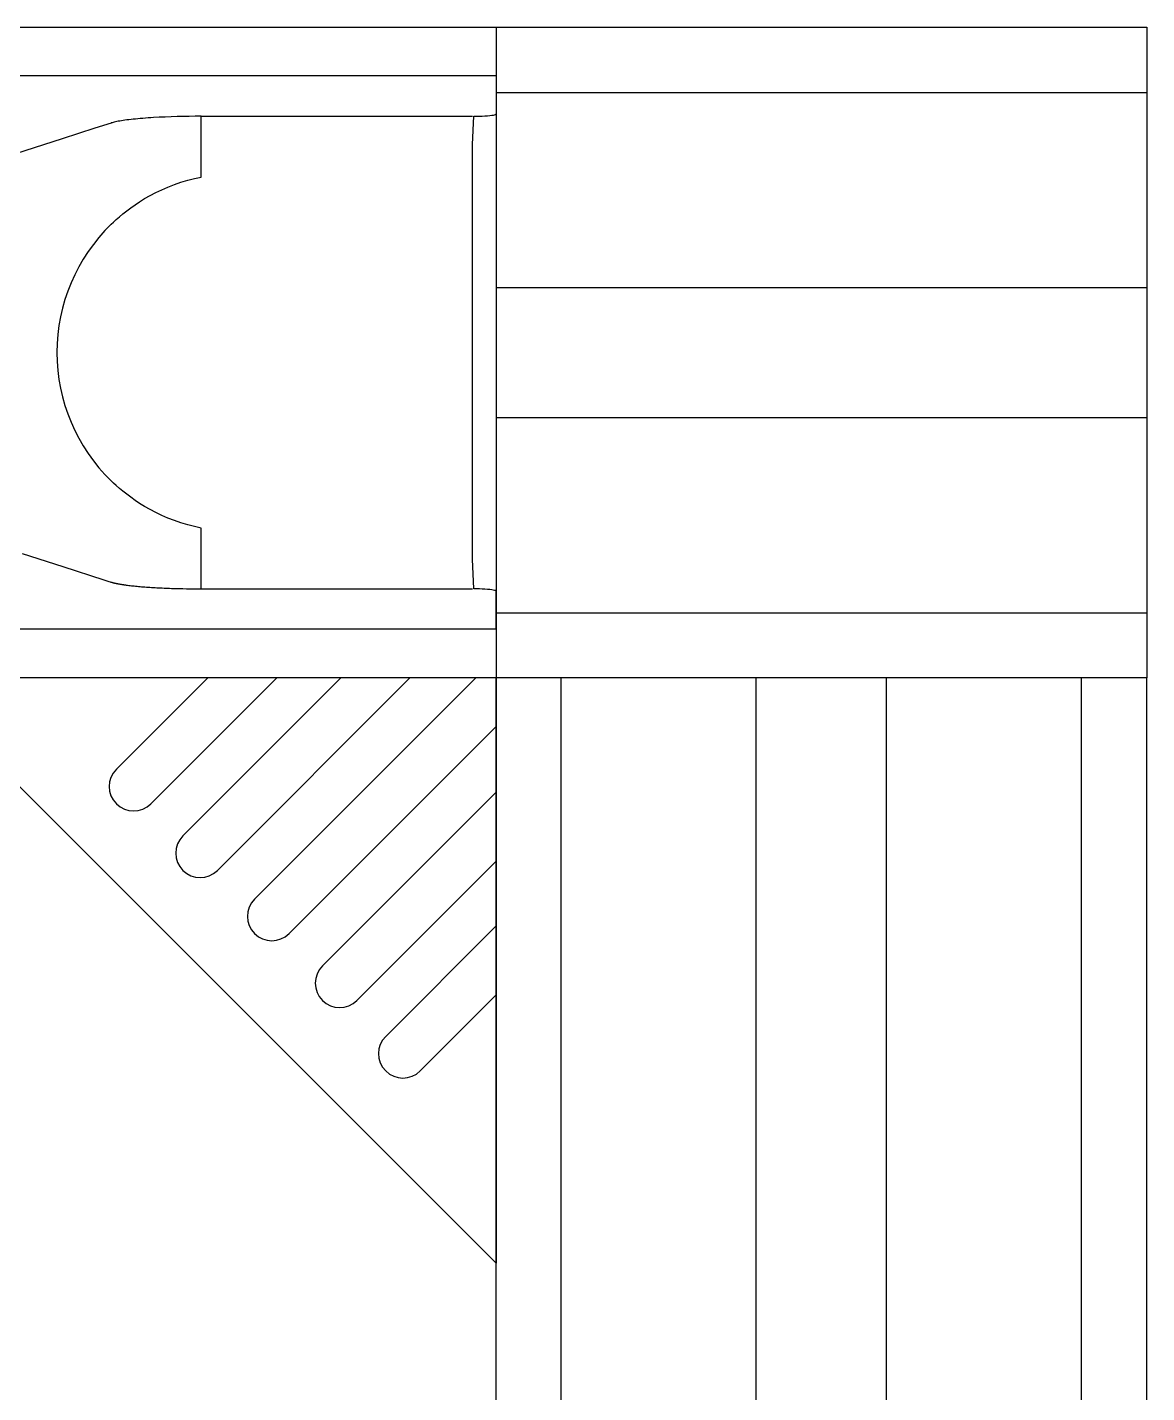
# Model space of a CAD drawing. Header units: millimetres. Extents: x 1269 to 5832, y 527 to 3540.
# Drawn here: x 2235.7 to 2304.5, y 959.9 to 1043.8 of the extents above; entities that cross this region are included whole.
import ezdxf

# ---------------------------------------------------------------- set-up
doc = ezdxf.new("R2010")
doc.units = ezdxf.units.MM
doc.linetypes.add('phl_thick', pattern=[0])
doc.layers.add('projection', color=7, linetype='Continuous')
doc.layers.add('THICK', color=7, linetype='Continuous')

msp = doc.modelspace()

# ---------------------------------------------------------------- linework, layer by layer
for p, q in [((2264.531, 1043.847), (2264.531, 1003.847)), ((2304.531, 1043.847), (2304.531, 1003.847)), ((2264.531, 1040.863), (2234.031, 1040.863)), ((2264.531, 1040.863), (2264.531, 1038.521)), ((2264.531, 1039.847), (2304.531, 1039.847)), ((2264.531, 1006.83), (2264.531, 1009.172)), ((2264.531, 1006.83), (2234.031, 1006.83)), ((2304.531, 1003.847), (2210.031, 1003.847)), ((2264.531, 967.847), (2229.007, 1003.371)), ((2241.183, 998.222), (2246.808, 1003.847)), ((2251.051, 1003.847), (2243.304, 996.1)), ((2245.273, 994.127), (2254.993, 1003.847)), ((2259.236, 1003.847), (2247.395, 992.006)), ((2249.682, 990.24), (2263.288, 1003.847)), ((2264.531, 1003.847), (2264.531, 967.847)), ((2264.531, 1000.847), (2251.803, 988.119)), ((2253.85, 986.128), (2264.531, 996.809)), ((2264.531, 992.566), (2255.971, 984.007)), ((2257.743, 981.8), (2264.531, 988.588)), ((2264.531, 984.346), (2259.864, 979.679))]:
    msp.add_line(p, q)
for centre in [(2242.244, 997.161), (2246.334, 993.066), (2250.742, 989.179), (2254.911, 985.067), (2258.803, 980.739)]:
    msp.add_arc(centre, 1.5, 135, 315)
at = {"layer": 'projection', "color": 7, "linetype": 'phl_thick'}
for p, q in [((2210.031, 1043.847), (2304.531, 1043.847)), ((2264.531, 1027.847), (2304.531, 1027.847)), ((2264.531, 1019.847), (2304.531, 1019.847)), ((2264.528, 1007.847), (2304.531, 1007.847)), ((2264.531, 793.894), (2264.531, 1003.847)), ((2268.531, 793.894), (2268.531, 1003.847)), ((2280.531, 793.894), (2280.531, 1003.847)), ((2288.531, 793.894), (2288.531, 1003.847)), ((2300.531, 793.894), (2300.531, 1003.847)), ((2304.531, 793.894), (2304.531, 1003.847))]:
    msp.add_line(p, q, dxfattribs=at)
at = {"layer": 'THICK'}
for points in [[(2246.401, 1034.638), (2246.401, 1036.63), (2246.401, 1037.626), (2246.401, 1038.124), (2246.401, 1038.373), (2246.312, 1038.374), (2246.221, 1038.374), (2246.038, 1038.373), (2245.668, 1038.369), (2245.295, 1038.363), (2244.921, 1038.354), (2244.549, 1038.343), (2244.182, 1038.329), (2243.822, 1038.312), (2243.472, 1038.293), (2243.301, 1038.283), (2243.134, 1038.272), (2242.971, 1038.26), (2242.812, 1038.248), (2242.657, 1038.235), (2242.507, 1038.221), (2242.361, 1038.208), (2242.221, 1038.193), (2242.086, 1038.178), (2241.957, 1038.163), (2241.833, 1038.148), (2241.715, 1038.132), (2241.603, 1038.116), (2241.497, 1038.099), (2241.397, 1038.083), (2241.303, 1038.066), (2241.215, 1038.049), (2241.134, 1038.031), (2241.058, 1038.014), (2240.989, 1037.997), (2240.926, 1037.979), (2240.897, 1037.97), (2240.882, 1037.966), (2240.875, 1037.964), (2240.872, 1037.963), (2240.87, 1037.962), (2240.865, 1037.961), (2239.857, 1037.636), (2237.842, 1036.987), (2233.812, 1035.689)], [(2246.401, 1038.374), (2263.081, 1038.374)], [(2240.87, 1031.74), (2241.01, 1031.874), (2241.178, 1032.028), (2241.37, 1032.196), (2241.584, 1032.375), (2241.818, 1032.56), (2242.068, 1032.747), (2242.331, 1032.933), (2242.616, 1033.121), (2242.924, 1033.31), (2243.254, 1033.498), (2243.604, 1033.681), (2243.971, 1033.857), (2244.354, 1034.023), (2244.75, 1034.176), (2245.156, 1034.316), (2245.569, 1034.44), (2245.986, 1034.548), (2246.401, 1034.638)], [(2246.401, 1013.055), (2245.986, 1013.145), (2245.569, 1013.253), (2245.156, 1013.377), (2244.75, 1013.517), (2244.354, 1013.671), (2243.971, 1013.836), (2243.604, 1014.012), (2243.254, 1014.195), (2242.924, 1014.383), (2242.616, 1014.572), (2242.331, 1014.76), (2242.068, 1014.946), (2241.818, 1015.133), (2241.584, 1015.318), (2241.37, 1015.497), (2241.178, 1015.666), (2241.01, 1015.819), (2240.87, 1015.953)], [(2246.401, 1009.319), (2246.401, 1013.055)], [(2235.389, 1011.496), (2237.901, 1010.687), (2240.413, 1009.878), (2240.727, 1009.777), (2240.805, 1009.752), (2240.844, 1009.739), (2240.864, 1009.733), (2240.869, 1009.731), (2240.87, 1009.731), (2240.87, 1009.731), (2240.871, 1009.731), (2240.873, 1009.73), (2240.89, 1009.725), (2240.908, 1009.719), (2240.926, 1009.714), (2240.945, 1009.708), (2240.965, 1009.703), (2240.985, 1009.698), (2241.006, 1009.692), (2241.028, 1009.687), (2241.05, 1009.681), (2241.072, 1009.676), (2241.095, 1009.67), (2241.119, 1009.665), (2241.144, 1009.66), (2241.168, 1009.654), (2241.194, 1009.649), (2241.22, 1009.644), (2241.247, 1009.638), (2241.274, 1009.633), (2241.302, 1009.628), (2241.331, 1009.622), (2241.36, 1009.617), (2241.39, 1009.612), (2241.42, 1009.607), (2241.451, 1009.601), (2241.483, 1009.596), (2241.515, 1009.591), (2241.548, 1009.586), (2241.581, 1009.581), (2241.615, 1009.576), (2241.649, 1009.571), (2241.684, 1009.566), (2241.72, 1009.561), (2241.756, 1009.556), (2241.793, 1009.551), (2241.83, 1009.546), (2241.868, 1009.541), (2241.946, 1009.531), (2242.026, 1009.522), (2242.108, 1009.512), (2242.192, 1009.503), (2242.278, 1009.494), (2242.366, 1009.485), (2242.456, 1009.477), (2242.548, 1009.468), (2242.642, 1009.46), (2242.737, 1009.452), (2242.835, 1009.444), (2242.934, 1009.436), (2243.034, 1009.429), (2243.137, 1009.421), (2243.24, 1009.414), (2243.346, 1009.408), (2243.452, 1009.401), (2243.56, 1009.395), (2243.668, 1009.389), (2243.778, 1009.383), (2243.889, 1009.377), (2244.001, 1009.372), (2244.114, 1009.367), (2244.227, 1009.362), (2244.341, 1009.358), (2244.456, 1009.353), (2244.571, 1009.349), (2244.803, 1009.342), (2245.035, 1009.336), (2245.268, 1009.331), (2245.501, 1009.326), (2245.733, 1009.323), (2245.964, 1009.321), (2246.078, 1009.32), (2246.192, 1009.32), (2246.306, 1009.319), (2246.362, 1009.319), (2246.391, 1009.319), (2246.398, 1009.319), (2246.401, 1009.319), (2246.412, 1009.319), (2246.455, 1009.319), (2251.997, 1009.319), (2263.081, 1009.319)]]:
    msp.add_lwpolyline(points, dxfattribs=at)
msp.add_lwpolyline([(2264.531, 1038.521), (2264.531, 1034.841), (2264.531, 1031.16), (2264.531, 1027.48), (2264.531, 1023.799), (2264.531, 1020.119), (2264.531, 1016.438), (2264.531, 1012.757), (2264.531, 1009.172), (2264.521, 1009.189), (2264.49, 1009.207), (2264.436, 1009.224), (2264.359, 1009.242), (2264.259, 1009.258), (2264.138, 1009.273), (2263.998, 1009.286), (2263.843, 1009.297), (2263.677, 1009.306), (2263.506, 1009.313), (2263.334, 1009.317), (2263.164, 1009.319), (2263.081, 1011.141), (2263.081, 1014.785), (2263.081, 1018.428), (2263.081, 1022.072), (2263.081, 1025.715), (2263.081, 1029.359), (2263.081, 1033.003), (2263.081, 1036.646), (2263.168, 1038.374), (2263.338, 1038.376), (2263.511, 1038.381), (2263.682, 1038.387), (2263.847, 1038.396), (2264.002, 1038.407), (2264.141, 1038.421), (2264.262, 1038.436), (2264.362, 1038.452), (2264.438, 1038.469), (2264.491, 1038.487), (2264.521, 1038.504)], close=True, dxfattribs=at)
msp.add_ellipse((2248.531, 1023.847), major_axis=(11, 0), ratio=1, start_param=2.341287, end_param=3.941898, dxfattribs=at)

doc.saveas('drawing.dxf')
